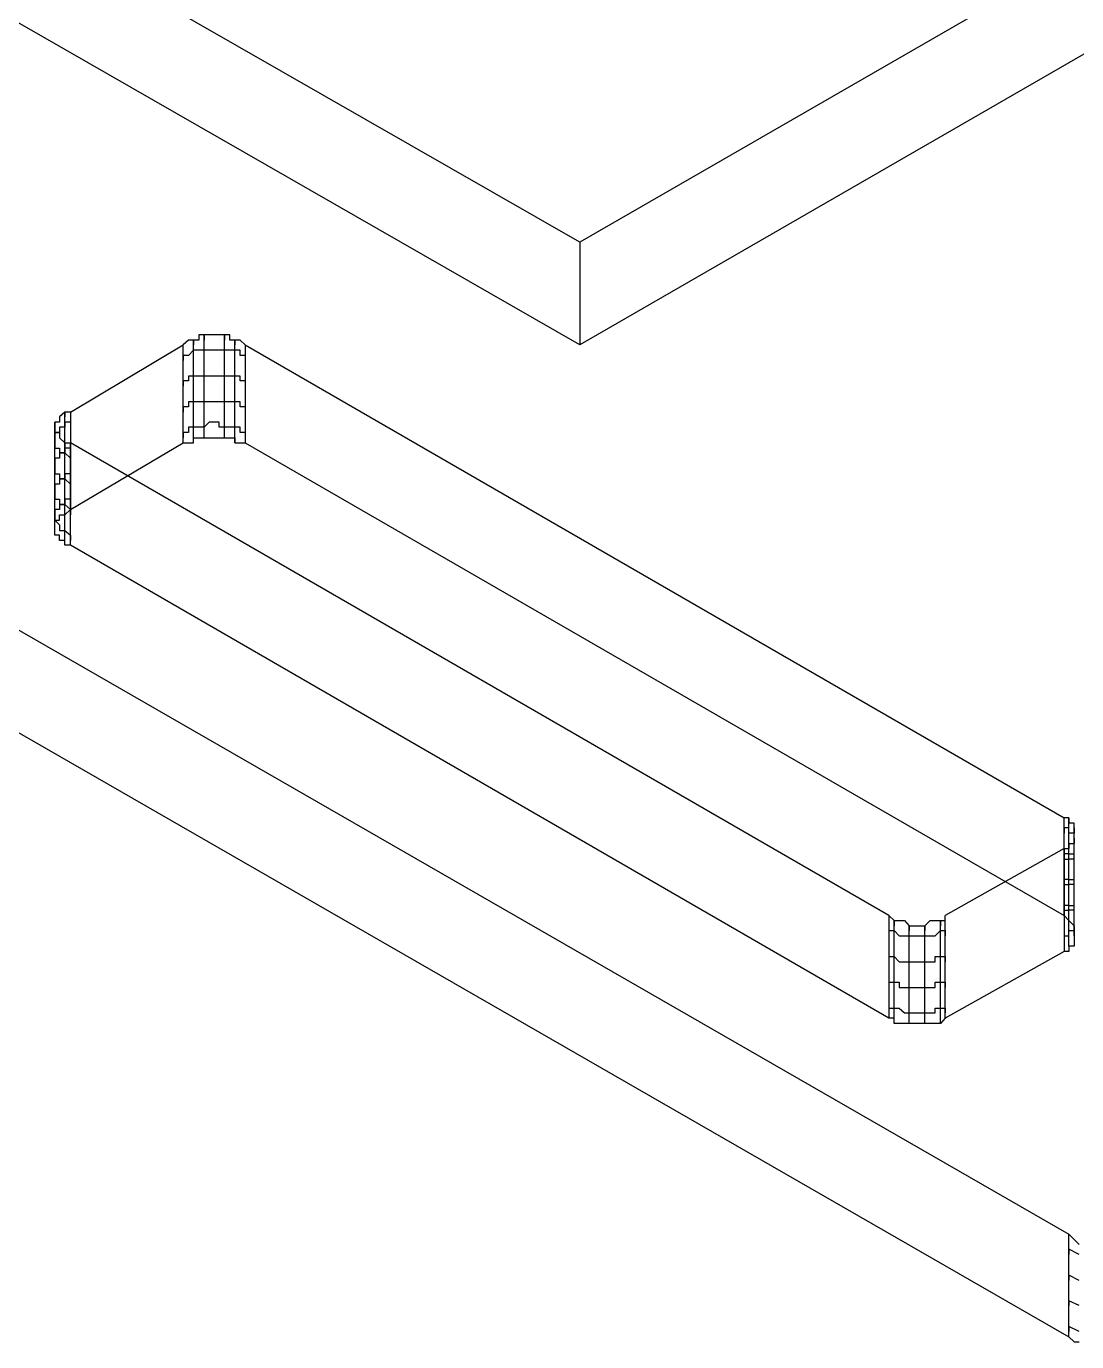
# Model space of a CAD drawing. Header units: millimetres. Extents: x 0 to 2112, y 8 to 1252.
# Drawn here: x 840.9 to 894.8, y 479.9 to 547.3 of the extents above; entities that cross this region are included whole.
import ezdxf

# ---------------------------------------------------------------- set-up
doc = ezdxf.new("R2010")
doc.units = ezdxf.units.MM
doc.layers.get('0').update_dxf_attribs({"linetype": 'CONTINUOUS'})

msp = doc.modelspace()

# ---------------------------------------------------------------- linework, layer by layer
at = {"color": 9}
for p, q in [((869.29, 536.247), (827.056, 560.462)), ((869.29, 536.247), (827.056, 560.462)), ((911.253, 560.462), (869.29, 536.247)), ((911.253, 560.462), (869.29, 536.247)), ((869.29, 530.983), (827.056, 555.202)), ((869.29, 530.983), (827.056, 555.202)), ((911.253, 555.202), (869.29, 530.983)), ((911.253, 555.202), (869.29, 530.983)), ((869.29, 536.247), (869.29, 530.983)), ((869.29, 536.247), (869.29, 530.983)), ((850.032, 531.506), (849.757, 531.506)), ((849.757, 531.506), (849.757, 531.23)), ((850.032, 531.506), (849.757, 531.506)), ((849.757, 531.506), (849.757, 531.23)), ((850.279, 531.506), (850.032, 531.506)), ((850.032, 531.506), (850.032, 531.506)), ((850.032, 526.217), (850.032, 531.506)), ((850.032, 531.506), (850.032, 531.23)), ((850.279, 531.506), (850.032, 531.506)), ((850.032, 531.506), (850.032, 531.506)), ((850.554, 531.506), (850.279, 531.506)), ((850.279, 531.506), (850.279, 531.506)), ((850.554, 531.506), (850.279, 531.506)), ((850.279, 531.506), (850.279, 531.506)), ((850.805, 531.506), (850.554, 531.506)), ((850.554, 531.506), (850.554, 531.506)), ((850.805, 531.506), (850.554, 531.506)), ((850.554, 531.506), (850.554, 531.506)), ((851.08, 531.506), (850.805, 531.506)), ((850.805, 531.506), (850.805, 531.506)), ((851.08, 531.506), (850.805, 531.506)), ((850.805, 531.506), (850.805, 531.506)), ((851.355, 531.506), (851.08, 531.506)), ((851.08, 531.506), (851.08, 531.506)), ((851.08, 526.217), (851.08, 531.506)), ((851.08, 531.506), (851.08, 531.23)), ((851.355, 531.506), (851.08, 531.506)), ((851.08, 531.506), (851.08, 531.506)), ((851.355, 531.23), (851.355, 531.506)), ((851.355, 531.23), (851.355, 531.506)), ((814.656, 531.23), (894.362, 485.383)), ((814.656, 531.23), (894.362, 485.383)), ((843.171, 527.54), (848.96, 530.983)), ((843.171, 527.54), (848.96, 530.983)), ((849.235, 531.23), (848.96, 530.983)), ((849.235, 531.23), (848.96, 530.983)), ((848.96, 525.967), (848.96, 530.983)), ((848.96, 525.967), (848.96, 530.983)), ((849.482, 531.23), (849.235, 531.23)), ((849.235, 531.23), (849.235, 531.23)), ((849.482, 531.23), (849.235, 531.23)), ((849.235, 531.23), (849.235, 531.23)), ((849.757, 531.23), (849.482, 531.23)), ((849.482, 531.23), (849.482, 531.23)), ((849.482, 525.967), (849.482, 531.23)), ((849.482, 531.23), (849.482, 530.983)), ((849.757, 531.23), (849.482, 531.23)), ((849.482, 531.23), (849.482, 531.23)), ((849.757, 531.23), (849.757, 531.23)), ((849.757, 531.23), (849.757, 531.23)), ((851.602, 531.23), (851.355, 531.23)), ((851.602, 531.23), (851.355, 531.23)), ((851.877, 531.23), (851.602, 531.23)), ((851.602, 531.23), (851.602, 531.23)), ((851.602, 525.967), (851.602, 531.23)), ((851.602, 531.23), (851.602, 530.983)), ((851.877, 531.23), (851.602, 531.23)), ((851.602, 531.23), (851.602, 531.23)), ((852.128, 530.983), (851.877, 531.23)), ((851.877, 531.23), (851.877, 531.23)), ((851.877, 531.23), (851.877, 531.23)), ((852.128, 530.983), (851.877, 531.23)), ((851.877, 531.23), (851.877, 531.23)), ((851.877, 531.23), (851.877, 531.23)), ((852.128, 530.983), (894.115, 506.737)), ((852.128, 530.983), (852.128, 525.967)), ((852.128, 530.983), (852.128, 525.967)), ((852.128, 530.983), (894.115, 506.737)), ((849.235, 530.433), (848.96, 530.433)), ((848.96, 530.433), (848.96, 530.183)), ((849.482, 530.708), (849.235, 530.433)), ((849.235, 530.433), (849.235, 530.433)), ((849.757, 530.708), (849.482, 530.708)), ((849.482, 530.708), (849.482, 530.708)), ((850.032, 530.708), (849.757, 530.708)), ((849.757, 530.708), (849.757, 530.708)), ((849.757, 530.708), (849.757, 530.708)), ((850.279, 530.708), (850.032, 530.708)), ((850.032, 530.708), (850.032, 530.708)), ((850.554, 530.708), (850.279, 530.708)), ((850.279, 530.708), (850.279, 530.708)), ((850.805, 530.708), (850.554, 530.708)), ((850.554, 530.708), (850.554, 530.708)), ((851.08, 530.708), (850.805, 530.708)), ((850.805, 530.708), (850.805, 530.708)), ((851.355, 530.708), (851.08, 530.708)), ((851.08, 530.708), (851.08, 530.708)), ((851.602, 530.708), (851.355, 530.708)), ((851.355, 530.708), (851.355, 530.708)), ((851.877, 530.708), (851.602, 530.708)), ((851.602, 530.708), (851.602, 530.708)), ((851.877, 530.433), (851.877, 530.708)), ((852.128, 530.433), (851.877, 530.433)), ((851.877, 530.433), (851.877, 530.433)), ((849.235, 529.138), (848.96, 529.138)), ((848.96, 529.138), (848.96, 528.863)), ((849.482, 529.385), (849.235, 529.385)), ((849.235, 529.385), (849.235, 529.138)), ((849.757, 529.385), (849.482, 529.385)), ((849.482, 529.385), (849.482, 529.385)), ((850.032, 529.385), (849.757, 529.385)), ((849.757, 529.385), (849.757, 529.385)), ((849.757, 529.385), (849.757, 529.385)), ((850.279, 529.385), (850.032, 529.385)), ((850.032, 529.385), (850.032, 529.385)), ((850.554, 529.385), (850.279, 529.385)), ((850.279, 529.385), (850.279, 529.385)), ((850.805, 529.385), (850.554, 529.385)), ((850.554, 529.385), (850.554, 529.385)), ((851.08, 529.385), (850.805, 529.385)), ((850.805, 529.385), (850.805, 529.385)), ((851.355, 529.385), (851.08, 529.385)), ((851.08, 529.385), (851.08, 529.385)), ((851.602, 529.385), (851.355, 529.385)), ((851.355, 529.385), (851.355, 529.385)), ((851.877, 529.385), (851.602, 529.385)), ((851.602, 529.385), (851.602, 529.385)), ((851.877, 529.138), (851.877, 529.385)), ((852.128, 529.138), (851.877, 529.138)), ((851.877, 529.138), (851.877, 529.138)), ((842.895, 527.54), (842.62, 527.29)), ((842.895, 527.54), (842.62, 527.29)), ((843.171, 527.54), (842.895, 527.54)), ((842.895, 527.54), (842.895, 527.54)), ((842.895, 527.54), (842.895, 527.54)), ((842.895, 522.277), (842.895, 527.54)), ((842.895, 527.54), (842.895, 527.29)), ((843.171, 527.54), (842.895, 527.54)), ((842.895, 527.54), (842.895, 527.54)), ((842.895, 527.54), (842.895, 527.54)), ((843.171, 527.54), (843.171, 522.552)), ((843.171, 527.54), (843.171, 522.552)), ((849.235, 527.816), (848.96, 527.816)), ((848.96, 527.816), (848.96, 527.54)), ((849.482, 528.062), (849.235, 528.062)), ((849.235, 528.062), (849.235, 527.816)), ((849.757, 528.062), (849.482, 528.062)), ((849.482, 528.062), (849.482, 528.062)), ((850.032, 528.062), (849.757, 528.062)), ((849.757, 528.062), (849.757, 528.062)), ((849.757, 528.062), (849.757, 528.062)), ((850.279, 528.062), (850.032, 528.062)), ((850.032, 528.062), (850.032, 528.062)), ((850.554, 528.062), (850.279, 528.062)), ((850.279, 528.062), (850.279, 528.062)), ((850.805, 528.062), (850.554, 528.062)), ((850.554, 528.062), (850.554, 528.062)), ((851.08, 528.062), (850.805, 528.062)), ((850.805, 528.062), (850.805, 528.062)), ((851.355, 528.062), (851.08, 528.062)), ((851.08, 528.062), (851.08, 528.062)), ((851.602, 528.062), (851.355, 528.062)), ((851.355, 528.062), (851.355, 528.062)), ((851.877, 528.062), (851.602, 528.062)), ((851.602, 528.062), (851.602, 528.062)), ((851.877, 527.816), (851.877, 528.062)), ((852.128, 527.816), (851.877, 527.816)), ((851.877, 527.816), (851.877, 527.816)), ((842.62, 527.015), (842.373, 527.015)), ((842.373, 527.015), (842.373, 527.015)), ((842.373, 527.015), (842.373, 527.015)), ((842.373, 527.015), (842.373, 526.768)), ((842.373, 521.751), (842.373, 527.015)), ((842.373, 527.015), (842.373, 526.768)), ((842.62, 527.015), (842.373, 527.015)), ((842.373, 527.015), (842.373, 527.015)), ((842.373, 527.015), (842.373, 527.015)), ((842.373, 527.015), (842.373, 526.768)), ((842.373, 526.768), (842.373, 526.768)), ((842.373, 526.768), (842.373, 526.768)), ((842.373, 526.768), (842.373, 526.493)), ((842.373, 526.768), (842.373, 526.768)), ((842.373, 526.768), (842.373, 526.768)), ((842.373, 526.768), (842.373, 526.493)), ((842.62, 527.29), (842.62, 527.29)), ((842.62, 527.29), (842.62, 527.29)), ((842.62, 527.29), (842.62, 527.29)), ((842.62, 527.29), (842.62, 527.015)), ((842.62, 527.29), (842.62, 527.29)), ((842.62, 527.29), (842.62, 527.29)), ((842.62, 527.29), (842.62, 527.29)), ((842.62, 527.29), (842.62, 527.015)), ((842.895, 526.768), (842.62, 526.768)), ((842.62, 526.768), (842.62, 526.768)), ((842.62, 526.768), (842.62, 526.493)), ((843.171, 527.015), (842.895, 527.015)), ((842.895, 527.015), (842.895, 526.768)), ((842.895, 526.768), (842.895, 526.768)), ((849.482, 526.768), (849.235, 526.768)), ((849.235, 526.768), (849.235, 526.493)), ((849.757, 526.768), (849.482, 526.768)), ((849.482, 526.768), (849.482, 526.768)), ((850.032, 526.768), (849.757, 526.768)), ((849.757, 526.768), (849.757, 526.768)), ((849.757, 526.768), (849.757, 526.768)), ((850.279, 527.015), (850.032, 526.768)), ((850.032, 526.768), (850.032, 526.768)), ((850.554, 527.015), (850.279, 527.015)), ((850.279, 527.015), (850.279, 527.015)), ((850.805, 527.015), (850.554, 527.015)), ((850.554, 527.015), (850.554, 527.015)), ((850.805, 526.768), (850.805, 527.015)), ((851.08, 526.768), (850.805, 526.768)), ((851.355, 526.768), (851.08, 526.768)), ((851.08, 526.768), (851.08, 526.768)), ((851.602, 526.768), (851.355, 526.768)), ((851.355, 526.768), (851.355, 526.768)), ((851.877, 526.768), (851.602, 526.768)), ((851.602, 526.768), (851.602, 526.768)), ((851.877, 526.493), (851.877, 526.768)), ((851.877, 526.768), (851.877, 526.768)), ((842.373, 526.493), (842.373, 526.493)), ((842.373, 526.493), (842.373, 526.493)), ((842.373, 526.493), (842.62, 526.493)), ((842.373, 521.229), (842.373, 526.493)), ((842.373, 526.493), (842.373, 526.217)), ((842.62, 526.493), (842.373, 526.493)), ((842.373, 526.493), (842.373, 526.217)), ((842.373, 526.493), (842.373, 526.493)), ((842.373, 526.493), (842.373, 526.493)), ((842.373, 526.493), (842.62, 526.493)), ((842.373, 526.217), (842.373, 526.217)), ((842.373, 526.217), (842.373, 526.217)), ((842.373, 526.217), (842.373, 525.967)), ((842.62, 526.493), (842.62, 526.217)), ((842.62, 526.493), (842.62, 526.493)), ((842.62, 526.493), (842.62, 526.493)), ((842.62, 526.493), (842.62, 526.217)), ((842.62, 526.217), (842.62, 526.217)), ((842.62, 526.217), (842.62, 526.217)), ((842.62, 526.217), (842.62, 526.217)), ((842.62, 526.217), (842.895, 525.967)), ((842.62, 526.217), (842.62, 526.217)), ((842.62, 526.217), (842.62, 526.217)), ((842.62, 526.217), (842.62, 526.217)), ((842.62, 526.217), (842.895, 525.967)), ((849.235, 526.493), (848.96, 526.493)), ((848.96, 526.493), (848.96, 526.217)), ((849.482, 525.967), (849.482, 526.217)), ((849.482, 526.217), (849.757, 526.217)), ((849.482, 525.967), (849.482, 526.217)), ((849.482, 526.217), (849.757, 526.217)), ((849.757, 526.217), (849.757, 526.217)), ((849.757, 526.217), (850.032, 526.217)), ((849.757, 526.217), (849.757, 526.217)), ((849.757, 526.217), (850.032, 526.217)), ((850.032, 526.217), (850.032, 526.217)), ((850.032, 526.217), (850.279, 526.217)), ((850.032, 526.217), (850.032, 526.217)), ((850.032, 526.217), (850.279, 526.217)), ((850.279, 526.217), (850.279, 526.217)), ((850.279, 526.217), (850.554, 526.217)), ((850.279, 526.217), (850.279, 526.217)), ((850.279, 526.217), (850.554, 526.217)), ((850.554, 526.217), (850.554, 526.217)), ((850.554, 526.217), (850.805, 526.217)), ((850.554, 526.217), (850.554, 526.217)), ((850.554, 526.217), (850.805, 526.217)), ((850.805, 526.217), (850.805, 526.217)), ((850.805, 526.217), (851.08, 526.217)), ((850.805, 526.217), (850.805, 526.217)), ((850.805, 526.217), (851.08, 526.217)), ((851.08, 526.217), (851.08, 526.217)), ((851.08, 526.217), (851.355, 526.217)), ((851.08, 526.217), (851.08, 526.217)), ((851.08, 526.217), (851.355, 526.217)), ((851.355, 526.217), (851.355, 526.217)), ((851.355, 526.217), (851.355, 526.217)), ((851.355, 526.217), (851.602, 526.217)), ((851.355, 526.217), (851.355, 526.217)), ((851.355, 526.217), (851.355, 526.217)), ((851.355, 526.217), (851.602, 526.217)), ((851.602, 526.217), (851.602, 525.967)), ((851.602, 526.217), (851.602, 525.967)), ((852.128, 526.493), (851.877, 526.493)), ((814.656, 525.967), (894.362, 480.123)), ((814.656, 525.967), (894.362, 480.123)), ((842.373, 525.967), (842.373, 525.967)), ((842.373, 525.967), (842.373, 525.967)), ((842.373, 525.967), (842.373, 525.967)), ((842.373, 525.967), (842.373, 525.692)), ((842.373, 525.692), (842.62, 525.692)), ((842.62, 525.692), (842.62, 525.692)), ((842.62, 525.692), (842.62, 525.692)), ((842.62, 525.692), (842.62, 525.445)), ((842.895, 525.445), (842.62, 525.445)), ((842.62, 525.445), (842.62, 525.445)), ((842.62, 525.445), (842.62, 525.17)), ((842.62, 525.445), (842.62, 525.445)), ((842.62, 525.445), (842.895, 525.445)), ((842.895, 525.967), (842.895, 525.967)), ((842.895, 525.967), (843.171, 525.967)), ((842.895, 520.954), (842.895, 525.967)), ((842.895, 525.967), (842.895, 525.692)), ((842.895, 525.967), (842.895, 525.967)), ((842.895, 525.967), (843.171, 525.967)), ((843.171, 525.692), (842.895, 525.692)), ((842.895, 525.692), (842.895, 525.445)), ((842.895, 525.445), (842.895, 525.445)), ((842.895, 525.445), (842.895, 525.445)), ((842.895, 525.445), (843.171, 525.17)), ((843.171, 522.552), (848.96, 525.967)), ((885.134, 501.724), (843.171, 525.967)), ((843.171, 522.552), (848.96, 525.967)), ((843.171, 520.707), (843.171, 525.967)), ((885.134, 501.724), (843.171, 525.967)), ((843.171, 520.707), (843.171, 525.967)), ((848.96, 525.967), (849.235, 525.967)), ((848.96, 525.967), (849.235, 525.967)), ((849.235, 525.967), (849.235, 525.967)), ((849.235, 525.967), (849.235, 525.967)), ((849.235, 525.967), (849.482, 525.967)), ((849.235, 525.967), (849.235, 525.967)), ((849.235, 525.967), (849.235, 525.967)), ((849.235, 525.967), (849.482, 525.967)), ((851.602, 525.967), (851.877, 525.967)), ((851.602, 525.967), (851.877, 525.967)), ((851.877, 525.967), (851.877, 525.967)), ((851.877, 525.967), (852.128, 525.967)), ((851.877, 525.967), (851.877, 525.967)), ((851.877, 525.967), (852.128, 525.967)), ((852.128, 525.967), (894.115, 501.724)), ((852.128, 525.967), (894.115, 501.724)), ((842.62, 525.17), (842.373, 525.17)), ((842.373, 525.17), (842.373, 524.923)), ((842.373, 524.923), (842.373, 524.923)), ((842.373, 524.923), (842.373, 524.923)), ((842.373, 524.923), (842.373, 524.923)), ((842.373, 524.923), (842.373, 524.648)), ((842.62, 525.17), (842.62, 525.17)), ((842.62, 525.17), (842.62, 525.17)), ((843.171, 525.17), (843.171, 524.923)), ((842.373, 524.648), (842.373, 524.648)), ((842.373, 524.648), (842.373, 524.648)), ((842.373, 524.648), (842.373, 524.372)), ((842.373, 524.372), (842.62, 524.372)), ((842.62, 524.372), (842.62, 524.372)), ((842.62, 524.372), (842.62, 524.372)), ((842.62, 524.372), (842.62, 524.122)), ((842.895, 524.122), (842.62, 524.122)), ((842.62, 524.122), (842.62, 524.122)), ((842.62, 524.122), (842.62, 524.122)), ((842.62, 524.122), (842.62, 523.847)), ((842.62, 524.122), (842.62, 524.122)), ((842.62, 524.122), (842.895, 524.122)), ((843.171, 524.372), (842.895, 524.372)), ((842.895, 524.372), (842.895, 524.372)), ((842.895, 524.372), (842.895, 524.122)), ((842.895, 524.122), (842.895, 524.122)), ((842.895, 524.122), (843.171, 523.847)), ((842.62, 523.847), (842.373, 523.847)), ((842.373, 523.847), (842.373, 523.6)), ((842.373, 523.6), (842.373, 523.6)), ((842.373, 523.6), (842.373, 523.6)), ((842.373, 523.6), (842.373, 523.6)), ((842.373, 523.6), (842.373, 523.325)), ((842.62, 523.847), (842.62, 523.847)), ((843.171, 523.847), (843.171, 523.6)), ((842.373, 523.325), (842.373, 523.325)), ((842.373, 523.325), (842.373, 523.325)), ((842.373, 523.325), (842.373, 523.074)), ((842.373, 523.074), (842.62, 523.074)), ((842.62, 523.074), (842.62, 523.074)), ((842.62, 523.074), (842.62, 523.074)), ((842.62, 523.074), (842.62, 522.799)), ((842.895, 522.799), (842.62, 522.799)), ((842.62, 522.799), (842.62, 522.799)), ((842.62, 522.799), (842.62, 522.799)), ((842.62, 522.799), (842.62, 522.552)), ((842.62, 522.799), (842.62, 522.799)), ((842.62, 522.799), (842.895, 522.799)), ((843.171, 523.074), (842.895, 523.074)), ((842.895, 523.074), (842.895, 523.074)), ((842.895, 523.074), (842.895, 522.799)), ((842.895, 522.799), (842.895, 522.799)), ((842.895, 522.799), (843.171, 522.552)), ((842.62, 522.552), (842.373, 522.552)), ((842.373, 522.552), (842.373, 522.552)), ((842.373, 522.552), (842.373, 522.277)), ((842.373, 522.277), (842.373, 522.277)), ((842.373, 522.277), (842.373, 522.277)), ((842.373, 522.277), (842.373, 522.002)), ((842.62, 522.552), (842.62, 522.552)), ((842.62, 522.002), (842.62, 522.277)), ((842.62, 522.277), (842.62, 522.277)), ((842.62, 522.277), (842.895, 522.277)), ((842.62, 522.002), (842.62, 522.277)), ((842.62, 522.277), (842.62, 522.277)), ((842.62, 522.277), (842.895, 522.277)), ((842.895, 522.277), (843.171, 522.552)), ((842.895, 522.277), (843.171, 522.552)), ((842.895, 522.277), (842.895, 522.277)), ((842.895, 522.277), (842.895, 522.277)), ((843.171, 522.552), (843.171, 522.277)), ((842.373, 521.751), (842.373, 522.002)), ((842.373, 522.002), (842.62, 522.002)), ((842.373, 522.002), (842.373, 522.002)), ((842.373, 522.002), (842.373, 522.002)), ((842.373, 522.002), (842.373, 522.002)), ((842.373, 522.002), (842.62, 521.751)), ((842.373, 521.751), (842.373, 522.002)), ((842.373, 522.002), (842.62, 522.002)), ((842.373, 521.476), (842.373, 521.751)), ((842.373, 521.751), (842.373, 521.751)), ((842.373, 521.751), (842.373, 521.751)), ((842.373, 521.476), (842.373, 521.751)), ((842.373, 521.751), (842.373, 521.751)), ((842.373, 521.751), (842.373, 521.751)), ((842.373, 521.229), (842.373, 521.476)), ((842.373, 521.476), (842.373, 521.476)), ((842.373, 521.476), (842.373, 521.476)), ((842.373, 521.476), (842.373, 521.476)), ((842.373, 521.229), (842.373, 521.476)), ((842.373, 521.476), (842.373, 521.476)), ((842.373, 521.476), (842.373, 521.476)), ((842.373, 521.476), (842.373, 521.476)), ((842.62, 522.002), (842.62, 522.002)), ((842.62, 522.002), (842.62, 522.002)), ((842.62, 522.002), (842.62, 522.002)), ((842.62, 522.002), (842.62, 522.002)), ((842.62, 521.751), (842.62, 521.751)), ((842.62, 521.751), (842.62, 521.751)), ((842.62, 521.751), (842.62, 521.751)), ((842.62, 521.751), (842.62, 521.476)), ((842.62, 521.476), (842.895, 521.476)), ((842.895, 521.476), (842.895, 521.476)), ((842.895, 521.476), (843.171, 521.229)), ((842.62, 521.229), (842.373, 521.229)), ((842.62, 521.229), (842.373, 521.229)), ((842.62, 520.954), (842.62, 521.229)), ((842.62, 521.229), (842.62, 521.229)), ((842.62, 520.954), (842.62, 521.229)), ((842.62, 521.229), (842.62, 521.229)), ((842.895, 520.954), (842.62, 520.954)), ((842.62, 520.954), (842.62, 520.954)), ((842.62, 520.954), (842.62, 520.954)), ((842.895, 520.954), (842.62, 520.954)), ((842.62, 520.954), (842.62, 520.954)), ((842.62, 520.954), (842.62, 520.954)), ((842.895, 520.707), (842.895, 520.954)), ((842.895, 520.707), (842.895, 520.954)), ((843.171, 520.707), (842.895, 520.707)), ((842.895, 520.707), (842.895, 520.707)), ((843.171, 520.707), (842.895, 520.707)), ((842.895, 520.707), (842.895, 520.707)), ((843.171, 521.229), (843.171, 520.954)), ((885.134, 496.461), (843.171, 520.707)), ((885.134, 496.461), (843.171, 520.707)), ((894.362, 506.737), (894.115, 506.737)), ((894.115, 501.724), (894.115, 506.737)), ((894.362, 506.737), (894.115, 506.737)), ((894.115, 501.724), (894.115, 506.737)), ((894.362, 506.462), (894.362, 506.737)), ((894.362, 506.737), (894.362, 506.737)), ((894.362, 506.737), (894.362, 506.737)), ((894.362, 501.474), (894.362, 506.737)), ((894.362, 506.737), (894.362, 506.462)), ((894.362, 506.462), (894.362, 506.737)), ((894.362, 506.737), (894.362, 506.737)), ((894.362, 506.737), (894.362, 506.737)), ((894.362, 506.215), (894.115, 506.215)), ((894.115, 506.215), (894.115, 505.94)), ((894.637, 506.462), (894.362, 506.462)), ((894.637, 506.462), (894.362, 506.462)), ((894.362, 505.94), (894.362, 506.215)), ((894.637, 505.94), (894.362, 505.94)), ((894.362, 505.94), (894.362, 505.94)), ((894.362, 505.94), (894.362, 505.94)), ((894.637, 506.215), (894.637, 506.462)), ((894.637, 506.462), (894.637, 506.462)), ((894.637, 506.462), (894.637, 506.462)), ((894.637, 506.215), (894.637, 506.462)), ((894.637, 506.462), (894.637, 506.462)), ((894.637, 506.462), (894.637, 506.462)), ((894.637, 505.94), (894.637, 506.215)), ((894.637, 506.215), (894.637, 506.215)), ((894.637, 506.215), (894.637, 506.215)), ((894.637, 506.215), (894.637, 506.215)), ((894.637, 500.952), (894.637, 506.215)), ((894.637, 506.215), (894.637, 505.94)), ((894.637, 505.94), (894.637, 506.215)), ((894.637, 506.215), (894.637, 506.215)), ((894.637, 506.215), (894.637, 506.215)), ((894.637, 506.215), (894.637, 506.215)), ((894.637, 505.689), (894.637, 505.94)), ((894.637, 505.94), (894.637, 505.94)), ((894.637, 505.94), (894.637, 505.94)), ((894.637, 505.689), (894.637, 505.94)), ((894.637, 505.689), (894.637, 505.94)), ((894.637, 505.94), (894.637, 505.94)), ((894.637, 505.94), (894.637, 505.94)), ((894.362, 505.167), (894.362, 505.414)), ((894.362, 505.414), (894.362, 505.414)), ((894.362, 505.414), (894.362, 505.414)), ((894.362, 505.414), (894.637, 505.414)), ((894.362, 500.151), (894.362, 505.414)), ((894.362, 505.414), (894.362, 505.167)), ((894.362, 505.167), (894.362, 505.414)), ((894.362, 505.414), (894.362, 505.414)), ((894.362, 505.414), (894.362, 505.414)), ((894.362, 505.414), (894.637, 505.414)), ((894.637, 505.414), (894.637, 505.689)), ((894.637, 505.689), (894.637, 505.689)), ((894.637, 505.689), (894.637, 505.689)), ((894.637, 505.689), (894.637, 505.689)), ((894.637, 500.676), (894.637, 505.689)), ((894.637, 505.689), (894.637, 505.414)), ((894.637, 505.414), (894.637, 505.689)), ((894.637, 505.689), (894.637, 505.689)), ((894.637, 505.689), (894.637, 505.689)), ((894.637, 505.689), (894.637, 505.689)), ((894.637, 505.414), (894.637, 505.689)), ((894.637, 505.689), (894.637, 505.689)), ((894.637, 505.689), (894.637, 505.689)), ((894.637, 505.689), (894.637, 505.689)), ((894.637, 505.167), (894.637, 505.414)), ((894.637, 505.414), (894.637, 505.414)), ((894.637, 505.414), (894.637, 505.414)), ((894.115, 505.167), (888.026, 501.724)), ((894.115, 505.167), (888.026, 501.724)), ((894.115, 505.167), (894.115, 505.167)), ((894.115, 505.167), (894.362, 505.167)), ((894.115, 505.167), (894.115, 499.876)), ((894.115, 505.167), (894.115, 505.167)), ((894.115, 505.167), (894.362, 505.167)), ((894.115, 505.167), (894.115, 499.876)), ((894.362, 504.892), (894.115, 504.892)), ((894.115, 504.892), (894.115, 504.617)), ((894.115, 504.366), (894.115, 504.617)), ((894.115, 504.617), (894.362, 504.617)), ((894.362, 504.617), (894.362, 504.892)), ((894.362, 504.892), (894.362, 504.892)), ((894.362, 504.617), (894.362, 504.892)), ((894.362, 504.892), (894.637, 504.892)), ((894.637, 504.617), (894.362, 504.617)), ((894.362, 504.617), (894.362, 504.617)), ((894.362, 504.617), (894.362, 504.617)), ((894.362, 504.617), (894.362, 504.617)), ((894.637, 504.892), (894.637, 505.167)), ((894.637, 505.167), (894.637, 505.167)), ((894.637, 505.167), (894.637, 505.167)), ((894.637, 505.167), (894.637, 505.167)), ((894.637, 504.892), (894.637, 504.892)), ((894.637, 504.892), (894.637, 504.892)), ((894.637, 504.366), (894.637, 504.617)), ((894.637, 504.617), (894.637, 504.617)), ((894.637, 504.091), (894.637, 504.366)), ((894.637, 504.366), (894.637, 504.366)), ((894.637, 504.366), (894.637, 504.366)), ((894.637, 503.844), (894.637, 504.091)), ((894.637, 504.091), (894.637, 504.091)), ((894.637, 504.091), (894.637, 504.091)), ((894.637, 504.091), (894.637, 504.091)), ((894.637, 503.569), (894.637, 503.844)), ((894.637, 503.844), (894.637, 503.844)), ((894.637, 503.844), (894.637, 503.844)), ((894.362, 503.569), (894.115, 503.569)), ((894.115, 503.569), (894.115, 503.322)), ((894.115, 503.047), (894.115, 503.322)), ((894.115, 503.322), (894.362, 503.322)), ((894.362, 503.322), (894.362, 503.569)), ((894.362, 503.569), (894.362, 503.569)), ((894.362, 503.322), (894.362, 503.569)), ((894.362, 503.569), (894.637, 503.569)), ((894.637, 503.322), (894.362, 503.322)), ((894.362, 503.322), (894.362, 503.322)), ((894.362, 503.322), (894.362, 503.322)), ((894.362, 503.322), (894.362, 503.322)), ((894.637, 503.569), (894.637, 503.569)), ((894.637, 503.569), (894.637, 503.569)), ((894.637, 503.047), (894.637, 503.322)), ((894.637, 503.322), (894.637, 503.322)), ((894.637, 502.772), (894.637, 503.047)), ((894.637, 503.047), (894.637, 503.047)), ((894.637, 503.047), (894.637, 503.047)), ((894.637, 502.521), (894.637, 502.772)), ((894.637, 502.772), (894.637, 502.772)), ((894.637, 502.772), (894.637, 502.772)), ((894.637, 502.772), (894.637, 502.772)), ((894.637, 502.246), (894.637, 502.521)), ((894.637, 502.521), (894.637, 502.521)), ((894.637, 502.521), (894.637, 502.521)), ((894.362, 502.246), (894.115, 502.246)), ((894.115, 502.246), (894.115, 501.999)), ((894.115, 501.999), (894.115, 501.999)), ((894.115, 501.999), (894.362, 501.999)), ((894.362, 501.999), (894.362, 502.246)), ((894.362, 502.246), (894.362, 502.246)), ((894.362, 501.999), (894.362, 502.246)), ((894.362, 502.246), (894.637, 502.246)), ((894.637, 501.999), (894.362, 501.999)), ((894.362, 501.999), (894.362, 501.999)), ((894.362, 501.999), (894.362, 501.999)), ((894.362, 501.999), (894.362, 501.999)), ((894.637, 502.246), (894.637, 502.246)), ((894.637, 502.246), (894.637, 502.246)), ((894.637, 501.724), (894.637, 501.999)), ((894.637, 501.999), (894.637, 501.999)), ((885.134, 501.724), (885.134, 501.724)), ((885.134, 501.724), (885.409, 501.474)), ((885.134, 501.724), (885.134, 496.461)), ((885.134, 501.724), (885.134, 501.724)), ((885.134, 501.724), (885.409, 501.474)), ((885.134, 501.724), (885.134, 496.461)), ((885.409, 501.474), (885.409, 501.474)), ((885.409, 501.474), (885.409, 501.474)), ((885.409, 501.474), (885.656, 501.474)), ((885.409, 496.185), (885.409, 501.474)), ((885.409, 501.474), (885.409, 501.198)), ((885.409, 501.474), (885.409, 501.474)), ((885.409, 501.474), (885.409, 501.474)), ((885.409, 501.474), (885.656, 501.474)), ((885.656, 501.474), (885.656, 501.474)), ((885.656, 501.474), (885.931, 501.474)), ((885.656, 501.474), (885.656, 501.474)), ((885.656, 501.474), (885.931, 501.474)), ((885.931, 501.474), (885.931, 501.474)), ((885.931, 501.474), (886.181, 501.198)), ((885.931, 501.474), (885.931, 501.474)), ((885.931, 501.474), (886.181, 501.198)), ((886.181, 501.198), (886.181, 501.198)), ((886.181, 501.198), (886.456, 501.198)), ((886.181, 496.185), (886.181, 501.198)), ((886.181, 501.198), (886.181, 500.952)), ((886.181, 501.198), (886.181, 501.198)), ((886.181, 501.198), (886.456, 501.198)), ((886.456, 501.198), (886.456, 501.198)), ((886.456, 501.198), (886.703, 501.198)), ((886.456, 501.198), (886.456, 501.198)), ((886.456, 501.198), (886.703, 501.198)), ((886.703, 501.198), (886.703, 501.198)), ((886.703, 501.198), (886.979, 501.198)), ((886.703, 501.198), (886.703, 501.198)), ((886.703, 501.198), (886.979, 501.198)), ((886.979, 501.198), (887.254, 501.474)), ((886.979, 501.198), (887.254, 501.474)), ((886.979, 501.198), (886.979, 501.198)), ((886.979, 496.185), (886.979, 501.198)), ((886.979, 501.198), (886.979, 500.952)), ((886.979, 501.198), (886.979, 501.198)), ((887.254, 501.474), (887.254, 501.474)), ((887.254, 501.474), (887.504, 501.474)), ((887.254, 501.474), (887.254, 501.474)), ((887.254, 501.474), (887.504, 501.474)), ((887.504, 501.474), (887.504, 501.474)), ((887.504, 501.474), (887.504, 501.474)), ((887.504, 501.474), (887.779, 501.474)), ((887.504, 501.474), (887.504, 501.474)), ((887.504, 501.474), (887.504, 501.474)), ((887.504, 501.474), (887.779, 501.474)), ((887.779, 501.474), (887.779, 501.474)), ((887.779, 501.474), (888.026, 501.474)), ((887.779, 496.185), (887.779, 501.474)), ((887.779, 501.474), (887.779, 501.198)), ((887.779, 501.474), (887.779, 501.474)), ((887.779, 501.474), (888.026, 501.474)), ((888.026, 501.474), (888.026, 501.724)), ((888.026, 496.461), (888.026, 501.724)), ((888.026, 501.474), (888.026, 501.724)), ((888.026, 496.461), (888.026, 501.724)), ((894.115, 501.724), (894.115, 501.724)), ((894.115, 501.724), (894.362, 501.474)), ((894.115, 501.724), (894.115, 501.724)), ((894.115, 501.724), (894.362, 501.474)), ((894.362, 501.474), (894.362, 501.474)), ((894.362, 501.474), (894.362, 501.474)), ((894.362, 501.474), (894.362, 501.474)), ((894.362, 501.474), (894.637, 501.198)), ((894.362, 501.474), (894.362, 501.474)), ((894.362, 501.474), (894.362, 501.474)), ((894.362, 501.474), (894.362, 501.474)), ((894.362, 501.474), (894.637, 501.198)), ((894.637, 501.474), (894.637, 501.724)), ((894.637, 501.724), (894.637, 501.724)), ((894.637, 501.724), (894.637, 501.724)), ((894.637, 501.724), (894.637, 501.724)), ((894.637, 501.198), (894.637, 501.474)), ((894.637, 501.474), (894.637, 501.474)), ((894.637, 501.474), (894.637, 501.474)), ((894.637, 501.198), (894.637, 501.198)), ((894.637, 501.198), (894.637, 501.198)), ((894.637, 501.198), (894.637, 501.198)), ((894.637, 501.198), (894.637, 500.952)), ((894.637, 500.952), (894.637, 501.198)), ((894.637, 501.198), (894.637, 501.198)), ((894.637, 501.198), (894.637, 501.198)), ((894.637, 501.198), (894.637, 501.198)), ((894.637, 501.198), (894.637, 501.198)), ((894.637, 501.198), (894.637, 501.198)), ((894.637, 501.198), (894.637, 501.198)), ((894.637, 501.198), (894.637, 500.952)), ((885.134, 500.952), (885.134, 500.952)), ((885.134, 500.952), (885.409, 500.952)), ((885.409, 500.952), (885.409, 500.952)), ((885.409, 500.952), (885.409, 500.952)), ((885.409, 500.952), (885.656, 500.676)), ((885.656, 500.676), (885.656, 500.676)), ((885.656, 500.676), (885.931, 500.676)), ((885.931, 500.676), (885.931, 500.676)), ((885.931, 500.676), (886.181, 500.676)), ((886.181, 500.676), (886.181, 500.676)), ((886.181, 500.676), (886.456, 500.676)), ((886.456, 500.676), (886.456, 500.676)), ((886.456, 500.676), (886.703, 500.676)), ((886.703, 500.676), (886.703, 500.676)), ((886.703, 500.676), (886.979, 500.676)), ((886.979, 500.676), (886.979, 500.676)), ((886.979, 500.676), (887.254, 500.676)), ((887.254, 500.676), (887.254, 500.676)), ((887.254, 500.676), (887.504, 500.676)), ((887.504, 500.676), (887.779, 500.952)), ((887.504, 500.676), (887.504, 500.676)), ((887.504, 500.676), (887.504, 500.676)), ((887.779, 500.952), (887.779, 500.952)), ((887.779, 500.952), (888.026, 500.952)), ((888.026, 500.952), (888.026, 500.952)), ((888.026, 500.952), (888.026, 500.676)), ((894.115, 500.676), (894.115, 500.676)), ((894.115, 500.676), (894.362, 500.676)), ((894.362, 500.676), (894.362, 500.952)), ((894.362, 500.952), (894.362, 500.952)), ((894.362, 500.952), (894.637, 500.952)), ((894.362, 500.676), (894.362, 500.676)), ((894.637, 500.952), (894.637, 500.952)), ((894.637, 500.952), (894.637, 500.952)), ((894.637, 500.952), (894.637, 500.676)), ((894.637, 500.952), (894.637, 500.952)), ((894.637, 500.952), (894.637, 500.952)), ((894.637, 500.952), (894.637, 500.952)), ((894.637, 500.952), (894.637, 500.676)), ((894.637, 500.676), (894.637, 500.676)), ((894.637, 500.676), (894.637, 500.676)), ((894.637, 500.676), (894.637, 500.676)), ((894.637, 500.676), (894.637, 500.401)), ((894.637, 500.676), (894.637, 500.676)), ((894.637, 500.676), (894.637, 500.676)), ((894.637, 500.676), (894.637, 500.676)), ((894.637, 500.676), (894.637, 500.401)), ((894.115, 499.876), (888.026, 496.461)), ((894.115, 499.876), (888.026, 496.461)), ((894.362, 499.876), (894.115, 499.876)), ((894.362, 499.876), (894.115, 499.876)), ((894.637, 500.151), (894.362, 500.151)), ((894.362, 500.151), (894.362, 500.151)), ((894.362, 500.151), (894.362, 500.151)), ((894.362, 500.151), (894.362, 499.876)), ((894.637, 500.151), (894.362, 500.151)), ((894.362, 500.151), (894.362, 500.151)), ((894.362, 500.151), (894.362, 500.151)), ((894.362, 500.151), (894.362, 499.876)), ((894.637, 500.401), (894.637, 500.401)), ((894.637, 500.401), (894.637, 500.401)), ((894.637, 500.401), (894.637, 500.151)), ((894.637, 500.401), (894.637, 500.401)), ((894.637, 500.401), (894.637, 500.401)), ((894.637, 500.401), (894.637, 500.151)), ((885.134, 499.629), (885.134, 499.629)), ((885.134, 499.629), (885.409, 499.629)), ((885.409, 499.629), (885.409, 499.629)), ((885.409, 499.629), (885.409, 499.629)), ((885.409, 499.629), (885.656, 499.353)), ((885.656, 499.353), (885.656, 499.353)), ((885.656, 499.353), (885.931, 499.353)), ((885.931, 499.353), (885.931, 499.353)), ((885.931, 499.353), (886.181, 499.353)), ((886.181, 499.353), (886.181, 499.353)), ((886.181, 499.353), (886.456, 499.353)), ((886.456, 499.353), (886.456, 499.353)), ((886.456, 499.353), (886.703, 499.353)), ((886.703, 499.353), (886.703, 499.353)), ((886.703, 499.353), (886.979, 499.353)), ((886.979, 499.353), (886.979, 499.353)), ((886.979, 499.353), (887.254, 499.353)), ((887.254, 499.353), (887.254, 499.353)), ((887.254, 499.353), (887.504, 499.353)), ((887.504, 499.353), (887.504, 499.629)), ((887.504, 499.629), (887.779, 499.629)), ((887.504, 499.353), (887.504, 499.353)), ((887.779, 499.629), (887.779, 499.629)), ((887.779, 499.629), (888.026, 499.629)), ((888.026, 499.629), (888.026, 499.629)), ((888.026, 499.629), (888.026, 499.353)), ((885.134, 498.306), (885.134, 498.306)), ((885.134, 498.306), (885.409, 498.306)), ((885.409, 498.306), (885.409, 498.306)), ((885.409, 498.306), (885.409, 498.306)), ((885.409, 498.306), (885.656, 498.306)), ((885.656, 498.306), (885.656, 498.03)), ((885.656, 498.03), (885.931, 498.03)), ((885.931, 498.03), (885.931, 498.03)), ((885.931, 498.03), (886.181, 498.03)), ((886.181, 498.03), (886.181, 498.03)), ((886.181, 498.03), (886.456, 498.03)), ((886.456, 498.03), (886.456, 498.03)), ((886.456, 498.03), (886.703, 498.03)), ((886.703, 498.03), (886.703, 498.03)), ((886.703, 498.03), (886.979, 498.03)), ((886.979, 498.03), (886.979, 498.03)), ((886.979, 498.03), (887.254, 498.03)), ((887.254, 498.03), (887.254, 498.03)), ((887.254, 498.03), (887.504, 498.03)), ((887.504, 498.03), (887.504, 498.306)), ((887.504, 498.306), (887.504, 498.306)), ((887.504, 498.306), (887.779, 498.306)), ((887.779, 498.306), (887.779, 498.306)), ((887.779, 498.306), (888.026, 498.306)), ((888.026, 498.306), (888.026, 498.306)), ((888.026, 498.306), (888.026, 498.03)), ((885.134, 496.983), (885.134, 496.983)), ((885.134, 496.983), (885.409, 496.983)), ((885.409, 496.461), (885.134, 496.461)), ((885.134, 496.461), (885.134, 496.461)), ((885.409, 496.461), (885.134, 496.461)), ((885.134, 496.461), (885.134, 496.461)), ((885.409, 496.983), (885.409, 496.983)), ((885.409, 496.983), (885.409, 496.983)), ((885.409, 496.983), (885.656, 496.983)), ((885.409, 496.185), (885.409, 496.461)), ((885.409, 496.185), (885.409, 496.461)), ((885.656, 496.983), (885.656, 496.983)), ((885.656, 496.983), (885.931, 496.736)), ((885.931, 496.736), (885.931, 496.736)), ((885.931, 496.736), (886.181, 496.736)), ((886.181, 496.736), (886.181, 496.736)), ((886.181, 496.736), (886.456, 496.736)), ((886.456, 496.736), (886.456, 496.736)), ((886.456, 496.736), (886.703, 496.736)), ((886.703, 496.736), (886.703, 496.736)), ((886.703, 496.736), (886.979, 496.736)), ((886.979, 496.736), (886.979, 496.736)), ((886.979, 496.736), (887.254, 496.736)), ((887.254, 496.736), (887.254, 496.736)), ((887.254, 496.736), (887.504, 496.736)), ((887.504, 496.736), (887.504, 496.983)), ((887.504, 496.983), (887.504, 496.983)), ((887.504, 496.983), (887.779, 496.983)), ((887.779, 496.983), (887.779, 496.983)), ((887.779, 496.983), (888.026, 496.983)), ((888.026, 496.461), (887.779, 496.185)), ((888.026, 496.461), (887.779, 496.185)), ((888.026, 496.983), (888.026, 496.983)), ((888.026, 496.983), (888.026, 496.736)), ((888.026, 496.461), (888.026, 496.461)), ((888.026, 496.461), (888.026, 496.461)), ((888.026, 496.461), (888.026, 496.461)), ((888.026, 496.461), (888.026, 496.461)), ((885.656, 496.185), (885.409, 496.185)), ((885.656, 496.185), (885.409, 496.185)), ((885.931, 496.185), (885.656, 496.185)), ((885.656, 496.185), (885.656, 496.185)), ((885.931, 496.185), (885.656, 496.185)), ((885.656, 496.185), (885.656, 496.185)), ((886.181, 496.185), (885.931, 496.185)), ((885.931, 496.185), (885.931, 496.185)), ((885.931, 496.185), (885.931, 496.185)), ((886.181, 496.185), (885.931, 496.185)), ((885.931, 496.185), (885.931, 496.185)), ((885.931, 496.185), (885.931, 496.185)), ((886.456, 496.185), (886.181, 496.185)), ((886.181, 496.185), (886.181, 496.185)), ((886.456, 496.185), (886.181, 496.185)), ((886.181, 496.185), (886.181, 496.185)), ((886.703, 496.185), (886.456, 496.185)), ((886.456, 496.185), (886.456, 496.185)), ((886.703, 496.185), (886.456, 496.185)), ((886.456, 496.185), (886.456, 496.185)), ((886.979, 496.185), (886.703, 496.185)), ((886.703, 496.185), (886.703, 496.185)), ((886.979, 496.185), (886.703, 496.185)), ((886.703, 496.185), (886.703, 496.185)), ((887.254, 496.185), (886.979, 496.185)), ((886.979, 496.185), (886.979, 496.185)), ((887.254, 496.185), (886.979, 496.185)), ((886.979, 496.185), (886.979, 496.185)), ((887.504, 496.185), (887.254, 496.185)), ((887.254, 496.185), (887.254, 496.185)), ((887.504, 496.185), (887.254, 496.185)), ((887.254, 496.185), (887.254, 496.185)), ((887.779, 496.185), (887.504, 496.185)), ((887.504, 496.185), (887.504, 496.185)), ((887.779, 496.185), (887.504, 496.185)), ((887.504, 496.185), (887.504, 496.185)), ((887.779, 496.185), (887.779, 496.185)), ((887.779, 496.185), (887.779, 496.185)), ((894.888, 484.861), (894.362, 485.383)), ((894.362, 480.123), (894.362, 485.383)), ((894.362, 480.123), (894.362, 485.383)), ((894.888, 484.861), (894.362, 485.383)), ((894.888, 484.339), (894.362, 484.614)), ((894.362, 484.614), (894.362, 484.339)), ((894.888, 483.016), (894.362, 483.291)), ((894.362, 483.291), (894.362, 483.016)), ((894.888, 481.722), (894.362, 481.969)), ((894.362, 481.969), (894.362, 481.722)), ((894.888, 480.399), (894.362, 480.646)), ((894.362, 480.646), (894.362, 480.399)), ((894.362, 480.123), (894.637, 479.873)), ((894.362, 480.123), (894.637, 479.873)), ((894.637, 479.873), (894.888, 479.873)), ((894.637, 479.873), (894.888, 479.873))]:
    msp.add_line(p, q, dxfattribs=at)

doc.saveas('drawing.dxf')
